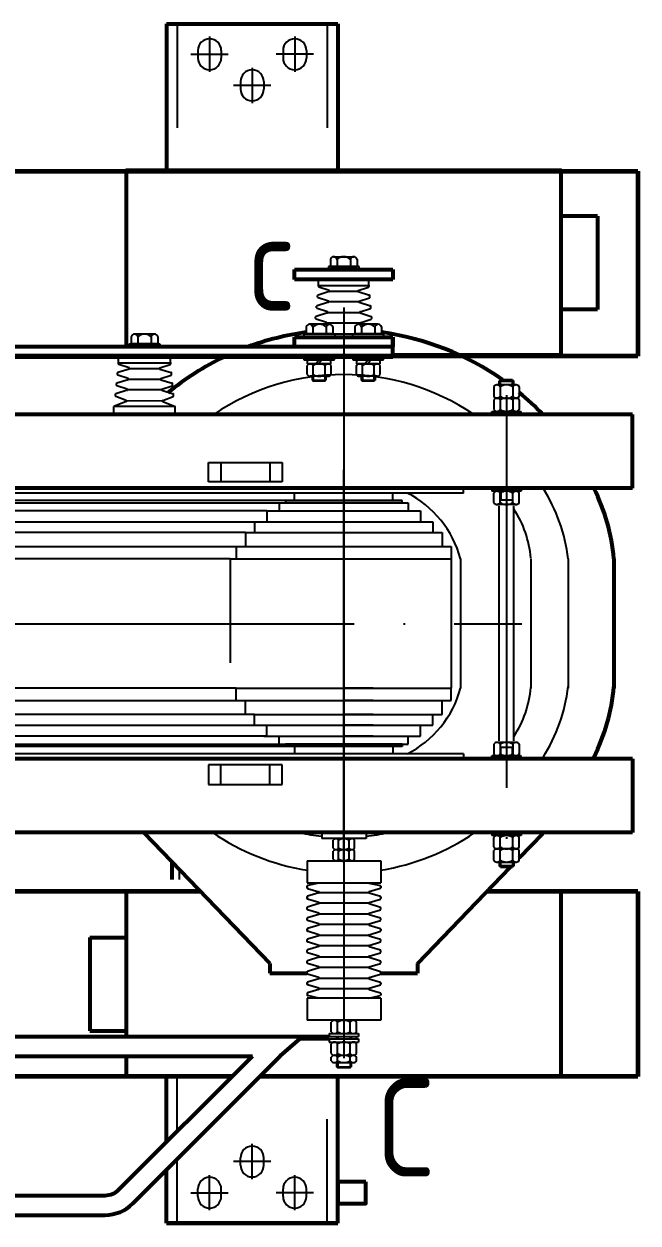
# Model space of a CAD drawing. Header units: millimetres. Extents: x 1190 to 1604, y -412 to -119.
# Drawn here: x 1315 to 1352.5, y -355 to -281.8 of the extents above; entities that cross this region are included whole.
import ezdxf

# ---------------------------------------------------------------- set-up
doc = ezdxf.new("R2010")
doc.units = ezdxf.units.MM
doc.linetypes.add('ACAD_ISO04W100', pattern=[30, 24, -3, 0, -3])
doc.linetypes.add('HIDDEN', pattern=[9.525, 6.35, -3.175])
doc.layers.get('0').update_dxf_attribs({"color": 1, "linetype": 'ACAD_ISO04W100', "lineweight": 25})
for name, color, linetype, lineweight in [('标注、文本', 3, 'Continuous', 25), ('粗实线', 4, 'Continuous', 53), ('细实线', 2, 'Continuous', 25), ('虚线', 6, 'HIDDEN', 25)]:
    doc.layers.add(name, color=color, linetype=linetype, lineweight=lineweight)
doc.styles.get("Standard").update_dxf_attribs({"font": 'gbenor.shx', "bigfont": 'gbcbig.shx'})

msp = doc.modelspace()

# ---------------------------------------------------------------- linework, layer by layer
for p, q in [((1326.308, -282.539), (1326.308, -284.695)), ((1331.508, -282.539), (1331.508, -284.695)), ((1325.17, -283.617), (1327.446, -283.617)), ((1332.646, -283.617), (1330.37, -283.617)), ((1328.908, -284.439), (1328.908, -286.595)), ((1330.046, -285.517), (1327.77, -285.517)), ((1334.497, -299.082), (1334.497, -344.924)), ((1344.435, -304.43), (1344.435, -332.413)), ((1334.497, -308.07), (1334.497, -332.992)), ((1334.497, -332.992), (1334.497, -308.07)), ((1250.943, -318.406), (1345.376, -318.406)), ((1328.908, -352.327), (1328.908, -350.172)), ((1330.046, -351.249), (1327.77, -351.249)), ((1326.308, -354.227), (1326.308, -352.072)), ((1331.508, -354.227), (1331.508, -352.072)), ((1325.17, -353.149), (1327.446, -353.149)), ((1332.646, -353.149), (1330.37, -353.149))]:
    msp.add_line(p, q)
at = {"layer": '标注、文本', "color": 2}
for p, q in [((1325.595, -283.388), (1325.595, -283.846)), ((1327.02, -283.388), (1327.02, -283.846)), ((1330.795, -283.388), (1330.795, -283.846)), ((1332.22, -283.388), (1332.22, -283.846)), ((1328.195, -285.288), (1328.195, -285.746)), ((1329.62, -285.288), (1329.62, -285.746)), ((1328.195, -351.478), (1328.195, -351.021)), ((1329.62, -351.478), (1329.62, -351.021)), ((1325.595, -353.378), (1325.595, -352.921)), ((1327.02, -353.378), (1327.02, -352.921)), ((1330.795, -353.378), (1330.795, -352.921)), ((1332.22, -353.378), (1332.22, -352.921))]:
    msp.add_line(p, q, dxfattribs=at)
at = {"layer": '标注、文本', "color": 4, "lineweight": 60}
for p, q in [((1245.211, -290.753), (1352.461, -290.753)), ((1352.461, -290.753), (1352.461, -302.053)), ((1352.461, -302.053), (1245.211, -302.053)), ((1325.775, -334.763), (1307.22, -334.763)), ((1352.461, -334.763), (1343.22, -334.763)), ((1352.461, -334.763), (1352.461, -346.063)), ((1327.675, -346.063), (1269.32, -346.063)), ((1352.461, -346.063), (1329.372, -346.063))]:
    msp.add_line(p, q, dxfattribs=at)
at = {"layer": '标注、文本', "color": 4, "lineweight": 53}
for points in [[(1321.247, -301.492), (1321.247, -290.703), (1347.747, -290.703), (1347.747, -302.003), (1337.497, -302.003)], [(1321.247, -343.618), (1321.247, -334.763), (1325.775, -334.763)], [(1343.22, -334.763), (1347.747, -334.763), (1347.747, -346.063), (1329.372, -346.063)], [(1327.675, -346.063), (1321.247, -346.063), (1321.247, -344.818)]]:
    msp.add_lwpolyline(points, dxfattribs=at)
at = {"layer": '粗实线'}
for p, q in [((1323.686, -281.767), (1334.13, -281.767)), ((1323.686, -281.767), (1323.686, -290.753)), ((1334.13, -281.767), (1334.13, -290.753)), ((1349.997, -293.502), (1347.747, -293.502)), ((1349.997, -293.502), (1349.997, -299.204)), ((1331.497, -297.367), (1331.497, -296.767)), ((1331.497, -296.767), (1337.497, -296.767)), ((1337.497, -296.767), (1337.497, -297.367)), ((1337.497, -297.367), (1331.497, -297.367)), ((1349.997, -299.204), (1347.747, -299.204)), ((1331.497, -301.492), (1331.497, -300.892)), ((1331.497, -300.892), (1337.497, -300.892)), ((1337.497, -300.892), (1337.497, -301.492)), ((1337.497, -301.492), (1337.497, -300.892)), ((1337.497, -301.492), (1259.497, -301.492)), ((1337.497, -301.492), (1331.497, -301.492)), ((1337.497, -302.092), (1337.497, -301.492)), ((1259.497, -302.092), (1337.497, -302.092)), ((1352.122, -305.617), (1244.872, -305.617)), ((1324.212, -305.617), (1320.462, -305.617)), ((1352.122, -310.117), (1352.122, -305.617)), ((1352.122, -310.117), (1299.74, -310.117)), ((1350.99, -314.43), (1350.99, -322.337)), ((1352.122, -326.649), (1244.872, -326.649)), ((1352.122, -326.649), (1352.122, -331.149)), ((1352.122, -331.149), (1244.872, -331.149)), ((1329.997, -339.146), (1322.346, -331.205)), ((1345.214, -332.694), (1346.649, -331.205)), ((1323.997, -332.919), (1323.997, -334.013)), ((1338.997, -339.146), (1344.665, -333.263)), ((1318.997, -337.562), (1318.997, -343.264)), ((1318.997, -337.562), (1321.247, -337.562)), ((1329.997, -339.146), (1329.997, -339.746)), ((1329.997, -339.746), (1332.259, -339.746)), ((1336.759, -339.746), (1338.997, -339.746)), ((1338.997, -339.146), (1338.997, -339.746)), ((1318.997, -343.264), (1321.247, -343.264)), ((1299.396, -343.618), (1333.587, -343.618)), ((1331.815, -343.761), (1330.605, -344.818)), ((1333.574, -343.761), (1331.815, -343.761)), ((1302.365, -344.818), (1328.92, -344.818)), ((1328.92, -344.818), (1320.776, -352.962)), ((1330.617, -344.818), (1321.625, -353.81)), ((1323.686, -350.052), (1323.686, -346.013)), ((1334.13, -355.003), (1334.13, -346.013)), ((1323.686, -355.003), (1323.686, -351.749)), ((1277.067, -353.313), (1319.928, -353.313)), ((1277.067, -354.513), (1319.928, -354.513)), ((1323.686, -354.999), (1334.13, -354.999)), ((1323.686, -355.003), (1334.13, -355.003))]:
    msp.add_line(p, q, dxfattribs=at)
msp.add_lwpolyline([(1335.847, -352.488), (1334.13, -352.488), (1334.13, -353.811), (1335.847, -353.811)], close=True, dxfattribs=at)
for centre, radius, start, end in [((1334.497, -317.317), 16.875, 97.79335, 110.31835), ((1334.497, -317.317), 16.875, 54.94412, 82.13718), ((1334.497, -317.317), 16.875, 115.54828, 129.53088), ((1334.497, -317.317), 16.875, 43.89455, 50.57588), ((1339.295, -315.436), 11.739, 4.9127, 26.94635), ((1339.295, -321.24), 11.739, 333.05365, 355.0873), ((1334.497, -319.496), 16.875, 223.67794, 223.93726), ((1319.928, -352.113), 1.2, 270, 315), ((1319.928, -352.113), 2.4, 270, 315)]:
    msp.add_arc(centre, radius, start, end, dxfattribs=at)
at = {"layer": '细实线'}
for p, q in [((1245.622, -290.753), (1348.949, -290.753)), ((1333.56, -296.572), (1333.56, -296.767)), ((1335.435, -296.572), (1333.56, -296.572)), ((1333.685, -296.142), (1333.685, -296.572)), ((1333.685, -296.572), (1335.309, -296.572)), ((1333.794, -296.572), (1335.2, -296.572)), ((1335.2, -296.572), (1333.794, -296.572)), ((1333.888, -295.986), (1335.106, -295.986)), ((1334.091, -296.142), (1334.091, -296.572)), ((1334.903, -296.142), (1334.903, -296.572)), ((1335.309, -296.142), (1335.309, -296.572)), ((1335.435, -296.767), (1335.435, -296.572)), ((1336.033, -297.367), (1332.962, -297.367)), ((1332.962, -297.759), (1332.962, -297.367)), ((1332.962, -297.712), (1332.962, -297.806)), ((1332.962, -297.806), (1332.962, -297.712)), ((1332.962, -297.712), (1332.962, -297.806)), ((1336.033, -297.759), (1332.962, -297.759)), ((1333.616, -298.046), (1332.988, -297.842)), ((1335.378, -298.046), (1336.006, -297.842)), ((1336.033, -297.759), (1336.033, -297.367)), ((1336.033, -297.712), (1336.033, -297.806)), ((1336.033, -297.806), (1336.033, -297.712)), ((1336.033, -297.712), (1336.033, -297.806)), ((1333.559, -298.766), (1332.87, -298.975)), ((1332.903, -298.455), (1332.903, -298.361)), ((1333.618, -298.116), (1332.929, -298.325)), ((1333.559, -298.695), (1332.929, -298.491)), ((1335.408, -298.731), (1333.586, -298.731)), ((1333.643, -298.081), (1335.351, -298.082)), ((1335.376, -298.116), (1336.065, -298.325)), ((1335.435, -298.695), (1336.065, -298.491)), ((1335.435, -298.766), (1336.124, -298.975)), ((1336.092, -298.455), (1336.092, -298.361)), ((1333.5, -299.417), (1332.811, -299.626)), ((1332.844, -299.105), (1332.844, -299.011)), ((1333.5, -299.344), (1332.87, -299.141)), ((1333.527, -299.381), (1335.468, -299.381)), ((1335.494, -299.344), (1336.124, -299.141)), ((1335.494, -299.417), (1336.183, -299.626)), ((1336.151, -299.105), (1336.151, -299.011)), ((1333.63, -300.111), (1332.412, -300.111)), ((1332.784, -299.756), (1332.784, -299.662)), ((1333.441, -299.995), (1332.811, -299.792)), ((1333.441, -300.066), (1333.295, -300.111)), ((1335.527, -300.031), (1333.468, -300.031)), ((1336.603, -300.111), (1335.385, -300.111)), ((1335.553, -299.995), (1336.183, -299.792)), ((1335.553, -300.066), (1335.7, -300.111)), ((1336.21, -299.756), (1336.21, -299.662)), ((1321.525, -300.867), (1321.525, -301.297)), ((1322.946, -300.711), (1321.728, -300.711)), ((1321.931, -300.867), (1321.931, -301.297)), ((1322.743, -300.867), (1322.743, -301.297)), ((1323.149, -300.867), (1323.149, -301.297)), ((1332.083, -300.892), (1332.083, -300.697)), ((1332.083, -300.697), (1333.958, -300.697)), ((1332.209, -300.267), (1332.209, -300.697)), ((1333.833, -300.697), (1332.209, -300.697)), ((1333.724, -300.697), (1332.318, -300.697)), ((1332.318, -300.697), (1333.724, -300.697)), ((1332.615, -300.267), (1332.615, -300.697)), ((1333.427, -300.267), (1333.427, -300.697)), ((1333.833, -300.267), (1333.833, -300.697)), ((1333.958, -300.697), (1333.958, -300.892)), ((1335.056, -300.718), (1333.958, -300.719)), ((1335.056, -300.892), (1335.056, -300.697)), ((1335.056, -300.697), (1336.931, -300.697)), ((1335.182, -300.267), (1335.182, -300.697)), ((1336.806, -300.697), (1335.182, -300.697)), ((1336.697, -300.697), (1335.291, -300.697)), ((1335.291, -300.697), (1336.697, -300.697)), ((1335.588, -300.267), (1335.588, -300.697)), ((1336.4, -300.267), (1336.4, -300.697)), ((1336.806, -300.267), (1336.806, -300.697)), ((1336.931, -300.697), (1336.931, -300.892)), ((1321.399, -301.492), (1321.399, -301.297)), ((1321.399, -301.297), (1323.274, -301.297)), ((1323.149, -301.297), (1321.525, -301.297)), ((1323.04, -301.297), (1321.634, -301.297)), ((1321.634, -301.297), (1323.04, -301.297)), ((1323.274, -301.297), (1323.274, -301.492)), ((1323.931, -302.092), (1320.742, -302.092)), ((1320.742, -302.484), (1320.742, -302.092)), ((1320.742, -302.437), (1320.742, -302.531)), ((1320.742, -302.531), (1320.742, -302.437)), ((1320.742, -302.437), (1320.742, -302.531)), ((1323.931, -302.484), (1323.931, -302.092)), ((1323.931, -302.437), (1323.931, -302.531)), ((1323.931, -302.531), (1323.931, -302.437)), ((1323.931, -302.437), (1323.931, -302.531)), ((1332.06, -302.092), (1332.06, -302.287)), ((1332.06, -302.287), (1333.935, -302.287)), ((1332.294, -302.522), (1332.294, -302.287)), ((1332.294, -302.287), (1333.7, -302.287)), ((1332.795, -302.522), (1332.97, -302.287)), ((1332.962, -302.522), (1333.138, -302.287)), ((1333.7, -302.287), (1333.7, -302.522)), ((1333.935, -302.287), (1333.935, -302.092)), ((1335.06, -302.092), (1335.06, -302.287)), ((1335.06, -302.287), (1336.935, -302.287)), ((1335.294, -302.522), (1335.294, -302.287)), ((1335.294, -302.287), (1336.7, -302.287)), ((1335.795, -302.522), (1335.97, -302.287)), ((1335.962, -302.522), (1336.138, -302.287)), ((1336.7, -302.287), (1336.7, -302.522)), ((1336.935, -302.287), (1336.935, -302.092)), ((1320.683, -303.18), (1320.683, -303.086)), ((1321.399, -302.841), (1320.71, -303.05)), ((1323.931, -302.484), (1320.742, -302.484)), ((1321.397, -302.771), (1320.769, -302.567)), ((1321.424, -302.806), (1323.25, -302.807)), ((1323.275, -302.841), (1323.964, -303.05)), ((1323.277, -302.771), (1323.905, -302.567)), ((1323.991, -303.18), (1323.991, -303.086)), ((1332.27, -303.173), (1332.27, -302.627)), ((1332.294, -302.522), (1333.7, -302.522)), ((1333.542, -302.522), (1332.452, -302.522)), ((1332.634, -303.173), (1332.634, -302.627)), ((1333.361, -303.173), (1333.361, -302.627)), ((1333.724, -303.173), (1333.724, -302.627)), ((1335.27, -303.173), (1335.27, -302.627)), ((1335.294, -302.522), (1336.7, -302.522)), ((1336.542, -302.522), (1335.452, -302.522)), ((1335.634, -303.173), (1335.634, -302.627)), ((1336.361, -303.173), (1336.361, -302.627)), ((1336.724, -303.173), (1336.724, -302.627)), ((1320.624, -303.832), (1320.624, -303.737)), ((1321.34, -303.493), (1320.651, -303.702)), ((1321.281, -304.07), (1320.651, -303.868)), ((1321.34, -303.42), (1320.71, -303.216)), ((1321.367, -303.457), (1323.307, -303.457)), ((1323.334, -303.42), (1323.964, -303.216)), ((1323.334, -303.493), (1324.023, -303.702)), ((1323.393, -304.07), (1324.023, -303.868)), ((1324.05, -303.832), (1324.05, -303.737)), ((1333.542, -303.278), (1332.452, -303.278)), ((1333.542, -303.278), (1332.452, -303.278)), ((1332.57, -303.278), (1332.57, -303.474)), ((1332.57, -303.278), (1332.57, -303.514)), ((1332.57, -303.514), (1333.41, -303.514)), ((1332.57, -303.514), (1332.64, -303.584)), ((1332.64, -303.278), (1332.64, -303.584)), ((1333.34, -303.584), (1332.64, -303.584)), ((1333.34, -303.278), (1333.34, -303.584)), ((1333.34, -303.584), (1333.41, -303.514)), ((1333.41, -303.278), (1333.41, -303.514)), ((1336.542, -303.278), (1335.452, -303.278)), ((1336.542, -303.278), (1335.452, -303.278)), ((1335.57, -303.278), (1335.57, -303.474)), ((1335.57, -303.278), (1335.57, -303.514)), ((1335.57, -303.514), (1336.41, -303.514)), ((1335.57, -303.514), (1335.64, -303.584)), ((1335.64, -303.278), (1335.64, -303.584)), ((1336.34, -303.584), (1335.64, -303.584)), ((1336.34, -303.278), (1336.34, -303.584)), ((1336.34, -303.584), (1336.41, -303.514)), ((1336.41, -303.278), (1336.41, -303.514)), ((1343.656, -303.922), (1343.656, -304.507)), ((1345.019, -303.81), (1343.851, -303.81)), ((1343.985, -303.578), (1344.06, -303.503)), ((1343.985, -303.81), (1343.985, -303.578)), ((1343.985, -303.578), (1344.885, -303.578)), ((1344.045, -303.922), (1344.045, -304.507)), ((1344.06, -303.81), (1344.06, -303.503)), ((1344.81, -303.503), (1344.06, -303.503)), ((1344.81, -303.81), (1344.81, -303.503)), ((1344.81, -303.503), (1344.885, -303.578)), ((1344.824, -303.922), (1344.824, -304.507)), ((1344.885, -303.81), (1344.885, -303.578)), ((1345.214, -303.922), (1345.214, -304.507)), ((1320.565, -304.481), (1320.565, -304.387)), ((1321.281, -304.142), (1320.592, -304.351)), ((1321.218, -304.759), (1320.592, -304.517)), ((1323.366, -304.106), (1321.307, -304.106)), ((1323.393, -304.142), (1324.082, -304.351)), ((1323.455, -304.759), (1324.082, -304.517)), ((1324.109, -304.481), (1324.109, -304.387)), ((1343.851, -304.62), (1345.019, -304.62)), ((1321.218, -304.83), (1320.462, -305.121)), ((1320.462, -305.617), (1320.462, -305.121)), ((1324.212, -305.121), (1320.462, -305.121)), ((1323.429, -304.794), (1321.245, -304.795)), ((1323.455, -304.83), (1324.212, -305.121)), ((1324.212, -305.617), (1324.212, -305.121)), ((1343.656, -304.732), (1343.656, -305.317)), ((1344.045, -304.732), (1344.045, -305.317)), ((1344.824, -304.732), (1344.824, -305.317)), ((1345.214, -304.732), (1345.214, -305.317)), ((1343.535, -305.43), (1345.335, -305.43)), ((1343.535, -305.617), (1343.535, -305.43)), ((1343.851, -305.43), (1345.019, -305.43)), ((1345.335, -305.617), (1345.335, -305.43)), ((1326.247, -308.542), (1330.747, -308.542)), ((1326.247, -309.742), (1326.247, -308.542)), ((1326.997, -308.542), (1326.997, -309.742)), ((1329.997, -308.542), (1329.997, -309.742)), ((1330.747, -308.542), (1330.747, -309.742)), ((1330.747, -309.742), (1326.247, -309.742)), ((1341.81, -310.417), (1299.74, -310.417)), ((1337.497, -310.417), (1331.497, -310.417)), ((1337.497, -310.867), (1337.497, -310.417)), ((1341.81, -310.417), (1341.81, -310.117)), ((1343.535, -310.117), (1343.535, -310.305)), ((1345.335, -310.305), (1343.535, -310.305)), ((1343.656, -311.002), (1343.656, -310.417)), ((1345.019, -310.305), (1343.851, -310.305)), ((1344.045, -311.002), (1344.045, -310.417)), ((1344.085, -310.117), (1344.085, -310.831)), ((1344.81, -310.117), (1344.81, -310.831)), ((1344.824, -311.002), (1344.824, -310.417)), ((1345.214, -311.002), (1345.214, -310.417)), ((1345.335, -310.117), (1345.335, -310.305)), ((1330.935, -310.867), (1301.497, -310.867)), ((1302.097, -311.017), (1330.56, -311.017)), ((1330.56, -311.017), (1338.435, -311.017)), ((1338.06, -310.867), (1330.935, -310.867)), ((1338.06, -311.017), (1330.935, -311.017)), ((1336.297, -310.867), (1332.697, -310.867)), ((1332.697, -311.017), (1334.497, -311.017)), ((1338.06, -311.017), (1338.06, -310.867)), ((1338.435, -311.017), (1338.435, -311.505)), ((1345.019, -311.115), (1343.851, -311.115)), ((1343.985, -325.56), (1343.985, -311.206)), ((1344.085, -310.831), (1344.81, -310.831)), ((1344.885, -325.56), (1344.885, -311.206)), ((1329.81, -311.505), (1302.435, -311.505)), ((1329.81, -311.505), (1339.185, -311.505)), ((1339.185, -311.505), (1339.185, -312.18)), ((1303.185, -312.18), (1329.06, -312.18)), ((1329.06, -312.18), (1339.935, -312.18)), ((1332.697, -312.18), (1334.497, -312.18)), ((1339.935, -312.18), (1339.935, -312.817)), ((1328.497, -312.817), (1303.935, -312.817)), ((1328.497, -312.817), (1340.497, -312.817)), ((1332.697, -312.817), (1334.497, -312.817)), ((1340.497, -312.817), (1340.497, -313.68)), ((1304.497, -313.68), (1327.935, -313.68)), ((1327.935, -313.68), (1341.06, -313.68)), ((1332.697, -313.68), (1334.497, -313.68)), ((1341.06, -313.68), (1341.06, -314.43)), ((1327.56, -314.43), (1305.06, -314.43)), ((1327.56, -314.43), (1341.06, -314.43)), ((1341.06, -314.43), (1341.06, -322.337)), ((1341.628, -314.43), (1341.628, -322.337)), ((1345.927, -314.43), (1345.927, -322.337)), ((1348.208, -314.43), (1348.208, -322.337)), ((1327.935, -322.337), (1305.06, -322.337)), ((1327.935, -322.337), (1341.06, -322.337)), ((1336.297, -322.337), (1334.497, -322.337)), ((1341.06, -323.087), (1341.06, -322.337)), ((1304.497, -323.087), (1328.497, -323.087)), ((1328.497, -323.087), (1341.06, -323.087)), ((1336.297, -323.087), (1334.497, -323.087)), ((1340.497, -323.949), (1340.497, -323.087)), ((1329.06, -323.949), (1303.935, -323.949)), ((1329.06, -323.949), (1340.497, -323.949)), ((1336.297, -323.949), (1334.497, -323.949)), ((1339.935, -324.587), (1339.935, -323.949)), ((1303.185, -324.587), (1329.81, -324.587)), ((1329.81, -324.587), (1339.935, -324.587)), ((1336.297, -324.587), (1334.497, -324.587)), ((1339.185, -325.262), (1339.185, -324.587)), ((1302.097, -325.749), (1330.56, -325.749)), ((1329.81, -325.262), (1302.435, -325.262)), ((1329.618, -325.262), (1339.185, -325.262)), ((1330.56, -325.749), (1338.435, -325.749)), ((1338.06, -325.749), (1330.935, -325.749)), ((1336.297, -325.262), (1334.497, -325.262)), ((1336.297, -325.749), (1334.497, -325.749)), ((1338.06, -325.749), (1338.06, -325.899)), ((1338.435, -325.749), (1338.435, -325.262)), ((1343.656, -325.764), (1343.656, -326.349)), ((1345.019, -325.652), (1343.851, -325.652)), ((1344.045, -325.764), (1344.045, -326.349)), ((1344.824, -325.764), (1344.824, -326.349)), ((1345.214, -325.764), (1345.214, -326.349)), ((1341.81, -326.349), (1255.185, -326.349)), ((1330.935, -325.899), (1294.935, -325.899)), ((1338.06, -325.899), (1330.935, -325.899)), ((1337.497, -325.899), (1337.497, -326.349)), ((1341.81, -326.349), (1341.81, -326.649)), ((1345.335, -326.462), (1343.535, -326.462)), ((1343.535, -326.649), (1343.535, -326.462)), ((1345.019, -326.462), (1343.851, -326.462)), ((1344.085, -326.649), (1344.085, -325.935)), ((1344.085, -325.935), (1344.81, -325.935)), ((1344.085, -326.649), (1344.085, -325.935)), ((1344.81, -326.649), (1344.81, -325.935)), ((1344.81, -326.649), (1344.81, -325.935)), ((1345.335, -326.649), (1345.335, -326.462)), ((1330.747, -327.024), (1326.247, -327.024)), ((1326.247, -327.024), (1326.247, -328.224)), ((1326.997, -328.224), (1326.997, -327.024)), ((1329.997, -328.224), (1329.997, -327.024)), ((1330.747, -328.224), (1330.747, -327.024)), ((1326.247, -328.224), (1330.747, -328.224)), ((1333.159, -331.149), (1333.159, -331.524)), ((1335.859, -331.524), (1333.159, -331.524)), ((1333.861, -332.105), (1333.861, -331.618)), ((1334.023, -331.524), (1334.995, -331.524)), ((1334.185, -332.105), (1334.185, -331.618)), ((1334.833, -332.105), (1334.833, -331.618)), ((1335.157, -332.105), (1335.157, -331.618)), ((1335.859, -331.149), (1335.859, -331.524)), ((1343.535, -331.149), (1343.535, -331.337)), ((1345.335, -331.337), (1343.535, -331.337)), ((1343.656, -332.034), (1343.656, -331.449)), ((1345.019, -331.337), (1343.851, -331.337)), ((1344.045, -332.034), (1344.045, -331.449)), ((1344.824, -332.034), (1344.824, -331.449)), ((1345.214, -332.034), (1345.214, -331.449)), ((1345.335, -331.149), (1345.335, -331.337)), ((1333.861, -332.779), (1333.861, -332.292)), ((1334.023, -332.198), (1334.995, -332.198)), ((1334.023, -332.198), (1334.995, -332.198)), ((1334.185, -332.779), (1334.185, -332.292)), ((1334.833, -332.779), (1334.833, -332.292)), ((1335.157, -332.779), (1335.157, -332.292)), ((1343.656, -332.844), (1343.656, -332.259)), ((1345.019, -332.147), (1343.851, -332.147)), ((1344.045, -332.844), (1344.045, -332.259)), ((1344.824, -332.844), (1344.824, -332.259)), ((1345.214, -332.844), (1345.214, -332.259)), ((1332.259, -332.872), (1336.759, -332.872)), ((1332.259, -332.872), (1332.259, -334.222)), ((1334.023, -332.872), (1334.995, -332.872)), ((1336.759, -332.872), (1336.759, -334.222)), ((1343.851, -332.957), (1345.019, -332.957)), ((1343.985, -332.957), (1343.985, -333.188)), ((1344.885, -333.188), (1343.985, -333.188)), ((1344.06, -333.263), (1343.985, -333.188)), ((1344.06, -332.957), (1344.06, -333.263)), ((1344.81, -332.957), (1344.81, -333.263)), ((1344.885, -333.188), (1344.81, -333.263)), ((1344.885, -332.957), (1344.885, -333.188)), ((1344.06, -333.263), (1344.81, -333.263)), ((1332.259, -334.222), (1336.759, -334.222)), ((1332.259, -334.527), (1332.259, -334.433)), ((1332.259, -334.433), (1332.259, -334.527)), ((1332.983, -334.235), (1332.286, -334.397)), ((1332.286, -334.563), (1332.975, -334.77)), ((1336.036, -334.235), (1336.733, -334.397)), ((1336.733, -334.563), (1336.043, -334.77)), ((1336.759, -334.433), (1336.759, -334.527)), ((1336.759, -334.527), (1336.759, -334.433)), ((1336.759, -334.433), (1336.759, -334.527)), ((1332.259, -335.18), (1332.259, -335.085)), ((1332.259, -335.085), (1332.259, -335.18)), ((1332.975, -334.84), (1332.286, -335.049)), ((1332.975, -335.424), (1332.286, -335.215)), ((1333.002, -334.805), (1336.017, -334.805)), ((1336.043, -334.84), (1336.733, -335.049)), ((1336.043, -335.424), (1336.733, -335.215)), ((1336.759, -335.085), (1336.759, -335.18)), ((1336.759, -335.18), (1336.759, -335.085)), ((1336.759, -335.085), (1336.759, -335.18)), ((1332.259, -335.834), (1332.259, -335.74)), ((1332.975, -335.495), (1332.286, -335.704)), ((1332.975, -336.079), (1332.286, -335.87)), ((1332.975, -336.15), (1332.286, -336.359)), ((1336.017, -335.46), (1333.002, -335.46)), ((1333.002, -336.115), (1336.017, -336.114)), ((1336.043, -335.495), (1336.733, -335.704)), ((1336.043, -336.079), (1336.733, -335.87)), ((1336.043, -336.15), (1336.733, -336.359)), ((1336.759, -335.834), (1336.759, -335.74)), ((1332.259, -336.489), (1332.259, -336.395)), ((1332.975, -336.734), (1332.286, -336.525)), ((1332.975, -336.807), (1332.286, -337.016)), ((1336.017, -336.771), (1333.002, -336.771)), ((1336.043, -336.734), (1336.733, -336.525)), ((1336.043, -336.807), (1336.733, -337.016)), ((1336.759, -336.489), (1336.759, -336.395)), ((1332.259, -337.051), (1332.259, -337.146)), ((1332.259, -337.146), (1332.259, -337.051)), ((1332.975, -337.391), (1332.286, -337.182)), ((1332.975, -337.461), (1332.286, -337.67)), ((1333.002, -337.426), (1336.017, -337.426)), ((1336.043, -337.391), (1336.733, -337.182)), ((1336.043, -337.461), (1336.733, -337.67)), ((1336.759, -337.051), (1336.759, -337.146)), ((1336.759, -337.051), (1336.759, -337.146)), ((1336.759, -337.146), (1336.759, -337.051)), ((1332.259, -337.801), (1332.259, -337.706)), ((1332.975, -338.045), (1332.286, -337.836)), ((1332.975, -338.116), (1332.286, -338.325)), ((1336.017, -338.08), (1333.002, -338.081)), ((1336.043, -338.045), (1336.733, -337.836)), ((1336.043, -338.116), (1336.733, -338.325)), ((1336.759, -337.801), (1336.759, -337.706)), ((1332.259, -338.455), (1332.259, -338.361)), ((1332.259, -339.11), (1332.259, -339.016)), ((1332.975, -338.7), (1332.286, -338.491)), ((1332.975, -338.771), (1332.286, -338.98)), ((1333.002, -338.736), (1336.017, -338.736)), ((1336.017, -338.736), (1336.017, -338.736)), ((1336.043, -338.7), (1336.733, -338.491)), ((1336.043, -338.771), (1336.733, -338.98)), ((1336.759, -338.455), (1336.759, -338.361)), ((1336.759, -339.11), (1336.759, -339.016)), ((1332.259, -339.765), (1332.259, -339.671)), ((1332.975, -339.355), (1332.286, -339.146)), ((1332.975, -339.426), (1332.286, -339.635)), ((1332.975, -340.01), (1332.286, -339.801)), ((1336.017, -339.39), (1333.002, -339.391)), ((1336.043, -339.355), (1336.733, -339.146)), ((1336.043, -339.426), (1336.733, -339.635)), ((1336.043, -340.01), (1336.733, -339.801)), ((1336.759, -339.765), (1336.759, -339.671)), ((1332.259, -340.42), (1332.259, -340.326)), ((1332.259, -340.326), (1332.259, -340.42)), ((1332.975, -340.081), (1332.286, -340.29)), ((1332.975, -340.665), (1332.286, -340.456)), ((1333.002, -340.046), (1336.017, -340.046)), ((1336.043, -340.081), (1336.733, -340.29)), ((1336.043, -340.665), (1336.733, -340.456)), ((1336.759, -340.42), (1336.759, -340.326)), ((1336.759, -340.326), (1336.759, -340.42)), ((1332.259, -340.98), (1332.259, -341.075)), ((1336.759, -341.272), (1332.259, -341.272)), ((1332.259, -341.272), (1332.259, -342.622)), ((1332.975, -340.736), (1332.286, -340.945)), ((1332.983, -341.259), (1332.286, -341.111)), ((1336.017, -340.7), (1333.002, -340.701)), ((1336.036, -341.259), (1336.732, -341.111)), ((1336.043, -340.736), (1336.733, -340.945)), ((1336.759, -340.98), (1336.759, -341.075)), ((1336.759, -341.272), (1336.759, -342.622)), ((1336.759, -342.622), (1332.259, -342.622)), ((1333.731, -343.319), (1333.731, -342.735)), ((1333.926, -342.622), (1335.093, -342.622)), ((1334.121, -343.319), (1334.121, -342.735)), ((1334.898, -343.319), (1334.898, -342.735)), ((1335.287, -343.319), (1335.287, -342.735)), ((1333.611, -343.431), (1335.408, -343.431)), ((1333.611, -343.431), (1333.611, -343.618)), ((1333.926, -343.431), (1335.093, -343.431)), ((1335.408, -343.431), (1335.408, -343.618)), ((1333.611, -343.618), (1335.408, -343.618)), ((1333.611, -343.761), (1335.408, -343.761)), ((1333.611, -343.761), (1333.611, -343.948)), ((1333.611, -343.948), (1335.408, -343.948)), ((1333.731, -344.645), (1333.731, -344.061)), ((1333.926, -343.948), (1335.093, -343.948)), ((1334.06, -343.618), (1334.06, -343.761)), ((1334.121, -344.645), (1334.121, -344.061)), ((1334.135, -343.618), (1334.135, -343.761)), ((1334.884, -343.618), (1334.884, -343.761)), ((1334.898, -344.645), (1334.898, -344.061)), ((1334.959, -343.618), (1334.959, -343.761)), ((1335.287, -343.761), (1335.287, -343.618)), ((1335.287, -344.645), (1335.287, -344.061)), ((1335.408, -343.761), (1335.408, -343.948)), ((1333.731, -345.094), (1333.731, -344.869)), ((1333.926, -344.757), (1335.093, -344.757)), ((1333.926, -344.757), (1335.093, -344.757)), ((1334.121, -345.094), (1334.121, -344.869)), ((1334.898, -345.094), (1334.898, -344.869)), ((1335.287, -345.094), (1335.287, -344.869)), ((1333.926, -345.206), (1335.093, -345.206)), ((1333.926, -345.206), (1335.093, -345.206)), ((1334.06, -345.206), (1334.06, -345.459)), ((1334.06, -345.459), (1334.959, -345.459)), ((1334.06, -345.459), (1334.135, -345.534)), ((1334.135, -345.206), (1334.135, -345.534)), ((1334.884, -345.534), (1334.135, -345.534)), ((1334.884, -345.206), (1334.884, -345.534)), ((1334.884, -345.534), (1334.959, -345.459)), ((1334.959, -345.206), (1334.959, -345.459))]:
    msp.add_line(p, q, dxfattribs=at)
for centre, radius, start, end in [((1326.308, -283.388), 0.713, 0, 180), ((1331.508, -283.388), 0.713, 0, 180), ((1326.308, -283.846), 0.713, 180, 0), ((1331.508, -283.846), 0.713, 180, 0), ((1328.908, -285.288), 0.713, 0, 180), ((1328.908, -285.746), 0.713, 180, 0), ((1333.888, -296.196), 0.21, 14.82182, 165.17818), ((1334.497, -296.591), 0.605, 47.89655, 132.10345), ((1335.106, -296.196), 0.21, 14.82182, 165.17818), ((1334.903, -296.142), 1.831026719555377e-14, 164.3926, 194.03624), ((1332.999, -297.806), 0.0375, 180, 253.30076), ((1333.606, -298.082), 0.0375, 0, 73.30076), ((1335.389, -298.082), 0.0375, 106.69924, 180), ((1335.995, -297.806), 0.0375, 286.69924, 0), ((1332.94, -298.361), 0.0375, 106.69924, 180), ((1332.94, -298.455), 0.0375, 180, 253.30076), ((1333.549, -298.731), 0.0375, 0, 73.30076), ((1333.549, -298.73), 0.0375, 286.69924, 0), ((1333.606, -298.081), 0.0375, 286.69924, 0), ((1335.389, -298.081), 0.0375, 180, 253.30076), ((1335.446, -298.731), 0.0375, 106.69924, 180), ((1335.446, -298.73), 0.0375, 180, 253.30076), ((1336.054, -298.361), 0.0375, 0, 73.30076), ((1336.054, -298.455), 0.0375, 286.69924, 0), ((1332.881, -299.011), 0.0375, 106.69924, 180), ((1332.881, -299.105), 0.0375, 180, 253.30076), ((1333.489, -299.38), 0.0375, 0, 73.30076), ((1333.489, -299.381), 0.0375, 286.69924, 0), ((1335.505, -299.38), 0.0375, 106.69924, 180), ((1335.505, -299.381), 0.0375, 180, 253.30076), ((1336.113, -299.011), 0.0375, 0, 73.30076), ((1336.113, -299.105), 0.0375, 286.69924, 0), ((1332.412, -300.321), 0.21, 14.82182, 165.17818), ((1333.021, -300.716), 0.605, 47.89655, 132.10345), ((1332.822, -299.662), 0.0375, 106.69924, 180), ((1332.822, -299.756), 0.0375, 180, 253.30076), ((1333.63, -300.321), 0.21, 14.82182, 165.17818), ((1333.43, -300.031), 0.0375, 0, 73.30076), ((1333.43, -300.031), 0.0375, 286.69924, 0), ((1335.385, -300.321), 0.21, 14.82182, 165.17818), ((1335.564, -300.031), 0.0375, 106.69924, 180), ((1335.564, -300.031), 0.0375, 180, 253.30076), ((1335.994, -300.716), 0.605, 47.89655, 132.10345), ((1336.173, -299.662), 0.0375, 0, 73.30076), ((1336.173, -299.756), 0.0375, 286.69924, 0), ((1336.603, -300.321), 0.21, 14.82182, 165.17818), ((1321.728, -300.921), 0.21, 14.82182, 165.17818), ((1322.337, -301.316), 0.605, 47.89655, 132.10345), ((1321.931, -300.867), 1.831026719555377e-14, 345.96376, 15.6074), ((1322.946, -300.921), 0.21, 14.82182, 165.17818), ((1332.615, -300.267), 1.831026719555377e-14, 345.96376, 15.6074), ((1335.588, -300.267), 1.831026719555377e-14, 345.96376, 15.6074), ((1320.721, -303.086), 0.0375, 106.69924, 180), ((1320.721, -303.18), 0.0375, 180, 253.30076), ((1320.78, -302.531), 0.0375, 180, 253.30076), ((1321.386, -302.807), 0.0375, 0, 73.30076), ((1321.386, -302.806), 0.0375, 286.69924, 0), ((1323.287, -302.807), 0.0375, 106.69924, 180), ((1323.287, -302.806), 0.0375, 180, 253.30076), ((1323.894, -302.531), 0.0375, 286.69924, 0), ((1323.953, -303.086), 0.0375, 0, 73.30076), ((1323.953, -303.18), 0.0375, 286.69924, 0), ((1334.497, -317.317), 14.137, 55.85158, 124.14842), ((1332.452, -302.732), 0.21, 30, 150), ((1332.452, -303.068), 0.21, 210, 330), ((1332.997, -303.203), 0.681, 57.76769, 122.23231), ((1332.997, -302.596), 0.681, 237.76769, 302.23231), ((1333.542, -302.732), 0.21, 30, 150), ((1333.542, -303.068), 0.21, 210, 330), ((1335.452, -302.732), 0.21, 30, 150), ((1335.452, -303.068), 0.21, 210, 330), ((1335.997, -303.203), 0.681, 57.76769, 122.23231), ((1335.997, -302.596), 0.681, 237.76769, 302.23231), ((1336.542, -302.732), 0.21, 30, 150), ((1336.542, -303.068), 0.21, 210, 330), ((1320.661, -303.737), 0.0375, 106.69924, 180), ((1320.661, -303.832), 0.0375, 180, 253.30076), ((1321.329, -303.456), 0.0375, 0, 73.30076), ((1321.329, -303.457), 0.0375, 286.69924, 0), ((1323.345, -303.456), 0.0375, 106.69924, 180), ((1323.345, -303.457), 0.0375, 180, 253.30076), ((1324.012, -303.737), 0.0375, 0, 73.30076), ((1324.012, -303.832), 0.0375, 286.69924, 0), ((1343.851, -304.035), 0.225, 30, 150), ((1344.435, -304.54), 0.73, 57.76769, 122.23231), ((1345.019, -304.035), 0.225, 30, 150), ((1320.602, -304.387), 0.0375, 106.69924, 180), ((1320.602, -304.481), 0.0375, 180, 253.30076), ((1321.27, -304.106), 0.0375, 0, 73.30076), ((1321.27, -304.106), 0.0375, 286.69924, 0), ((1323.404, -304.106), 0.0375, 106.69924, 180), ((1323.404, -304.106), 0.0375, 180, 253.30076), ((1324.071, -304.387), 0.0375, 0, 73.30076), ((1324.071, -304.481), 0.0375, 286.69924, 0), ((1343.851, -304.395), 0.225, 210, 330), ((1343.851, -304.845), 0.225, 30, 150), ((1344.435, -303.89), 0.73, 237.76769, 302.23231), ((1344.435, -305.35), 0.73, 57.76769, 122.23231), ((1345.019, -304.395), 0.225, 210, 330), ((1345.019, -304.845), 0.225, 30, 150), ((1321.207, -304.795), 0.0375, 0, 73.30076), ((1321.207, -304.794), 0.0375, 286.69924, 0), ((1323.466, -304.795), 0.0375, 106.69924, 180), ((1323.466, -304.794), 0.0375, 180, 253.30076), ((1343.851, -305.205), 0.225, 210, 330), ((1344.435, -304.7), 0.73, 237.76769, 302.23231), ((1345.019, -305.205), 0.225, 210, 330), ((1335.539, -316.032), 6.288, 14.76051, 63.2396), ((1343.851, -310.53), 0.225, 30, 150), ((1344.435, -311.035), 0.73, 57.76769, 122.23231), ((1345.019, -310.53), 0.225, 30, 150), ((1337.737, -315.744), 10.552, 7.11935, 32.22362), ((1343.851, -310.89), 0.225, 210, 330), ((1344.435, -310.385), 0.73, 237.76769, 302.23231), ((1345.019, -310.89), 0.225, 210, 330), ((1339.19, -315.044), 6.77, 5.58666, 32.7262), ((1335.511, -320.699), 6.332, 296.83813, 345.0103), ((1339.19, -321.633), 6.77, 327.2738, 354.41334), ((1337.737, -320.933), 10.552, 327.77638, 352.88065), ((1343.851, -325.877), 0.225, 30, 150), ((1344.435, -326.382), 0.73, 57.76769, 122.23231), ((1345.019, -325.877), 0.225, 30, 150), ((1343.851, -326.237), 0.225, 210, 330), ((1344.435, -325.732), 0.73, 237.76769, 302.23231), ((1345.019, -326.237), 0.225, 210, 330), ((1334.497, -319.496), 14.137, 235.52046, 260.89199), ((1334.497, -319.496), 11.963, 256.95834, 263.57848), ((1334.023, -331.712), 0.187, 30, 150), ((1334.509, -332.132), 0.607, 57.76769, 122.23231), ((1334.995, -331.712), 0.187, 30, 150), ((1334.497, -319.496), 11.963, 276.53806, 283.04166), ((1334.497, -319.496), 14.137, 279.20726, 304.47954), ((1343.851, -331.562), 0.225, 30, 150), ((1344.435, -332.067), 0.73, 57.76769, 122.23231), ((1345.019, -331.562), 0.225, 30, 150), ((1334.023, -332.011), 0.187, 210, 330), ((1334.023, -332.386), 0.187, 30, 150), ((1334.509, -331.591), 0.607, 237.76769, 302.23231), ((1334.509, -332.806), 0.607, 57.76769, 122.23231), ((1334.995, -332.011), 0.187, 210, 330), ((1334.995, -332.386), 0.187, 30, 150), ((1343.851, -331.922), 0.225, 210, 330), ((1343.851, -332.372), 0.225, 30, 150), ((1344.435, -331.417), 0.73, 237.76769, 302.23231), ((1344.435, -332.877), 0.73, 57.76769, 122.23231), ((1345.019, -331.922), 0.225, 210, 330), ((1345.019, -332.372), 0.225, 30, 150), ((1334.023, -332.685), 0.187, 210, 330), ((1334.509, -332.265), 0.607, 237.76769, 302.23231), ((1334.995, -332.685), 0.187, 210, 330), ((1343.851, -332.732), 0.225, 210, 330), ((1344.435, -332.227), 0.73, 237.76769, 302.23231), ((1345.019, -332.732), 0.225, 210, 330), ((1332.297, -334.433), 0.0375, 106.69924, 180), ((1332.297, -334.527), 0.0375, 180, 253.30076), ((1332.972, -334.2), 0.0375, 286.69924, 322.61201), ((1336.046, -334.2), 0.0375, 217.38799, 253.30076), ((1336.722, -334.433), 0.0375, 0, 73.30076), ((1336.722, -334.527), 0.0375, 286.69924, 0), ((1332.297, -335.085), 0.0375, 106.69924, 180), ((1332.297, -335.18), 0.0375, 180, 253.30076), ((1332.964, -334.805), 0.0375, 0, 73.30076), ((1332.964, -334.805), 0.0375, 286.69924, 0), ((1336.054, -334.805), 0.0375, 106.69924, 180), ((1336.054, -334.805), 0.0375, 180, 253.30076), ((1336.722, -335.085), 0.0375, 0, 73.30076), ((1336.722, -335.18), 0.0375, 286.69924, 0), ((1332.297, -335.74), 0.0375, 106.69924, 180), ((1332.297, -335.834), 0.0375, 180, 253.30076), ((1332.964, -335.46), 0.0375, 0, 73.30076), ((1332.964, -335.459), 0.0375, 286.69924, 0), ((1332.964, -336.115), 0.0375, 0, 73.30076), ((1332.964, -336.114), 0.0375, 286.69924, 0), ((1336.054, -335.46), 0.0375, 106.69924, 180), ((1336.054, -335.459), 0.0375, 180, 253.30076), ((1336.054, -336.115), 0.0375, 106.69924, 180), ((1336.054, -336.114), 0.0375, 180, 253.30076), ((1336.722, -335.74), 0.0375, 0, 73.30076), ((1336.722, -335.834), 0.0375, 286.69924, 0), ((1332.297, -336.395), 0.0375, 106.69924, 180), ((1332.297, -336.489), 0.0375, 180, 253.30076), ((1332.964, -336.77), 0.0375, 0, 73.30076), ((1332.964, -336.771), 0.0375, 286.69924, 0), ((1336.054, -336.77), 0.0375, 106.69924, 180), ((1336.054, -336.771), 0.0375, 180, 253.30076), ((1336.722, -336.395), 0.0375, 0, 73.30076), ((1336.722, -336.489), 0.0375, 286.69924, 0), ((1332.297, -337.051), 0.0375, 106.69924, 180), ((1332.297, -337.146), 0.0375, 180, 253.30076), ((1332.964, -337.426), 0.0375, 0, 73.30076), ((1332.964, -337.426), 0.0375, 286.69924, 0), ((1336.054, -337.426), 0.0375, 106.69924, 180), ((1336.054, -337.426), 0.0375, 180, 253.30076), ((1336.722, -337.051), 0.0375, 0, 73.30076), ((1336.722, -337.146), 0.0375, 286.69924, 0), ((1332.297, -337.706), 0.0375, 106.69924, 180), ((1332.297, -337.801), 0.0375, 180, 253.30076), ((1332.297, -338.361), 0.0375, 106.69924, 180), ((1332.964, -338.081), 0.0375, 0, 73.30076), ((1332.964, -338.08), 0.0375, 286.69924, 0), ((1336.054, -338.081), 0.0375, 106.69924, 180), ((1336.054, -338.08), 0.0375, 180, 253.30076), ((1336.722, -337.706), 0.0375, 0, 73.30076), ((1336.722, -337.801), 0.0375, 286.69924, 0), ((1336.722, -338.361), 0.0375, 0, 73.30076), ((1332.297, -338.455), 0.0375, 180, 253.30076), ((1332.297, -339.016), 0.0375, 106.69924, 180), ((1332.964, -338.736), 0.0375, 0, 73.30076), ((1332.964, -338.735), 0.0375, 286.69924, 0), ((1336.054, -338.736), 0.0375, 106.69924, 180), ((1336.054, -338.735), 0.0375, 180, 253.30076), ((1336.722, -338.455), 0.0375, 286.69924, 0), ((1336.722, -339.016), 0.0375, 0, 73.30076), ((1332.297, -339.11), 0.0375, 180, 253.30076), ((1332.297, -339.671), 0.0375, 106.69924, 180), ((1332.297, -339.765), 0.0375, 180, 253.30076), ((1332.964, -339.391), 0.0375, 0, 73.30076), ((1332.964, -339.39), 0.0375, 286.69924, 0), ((1336.054, -339.391), 0.0375, 106.69924, 180), ((1336.054, -339.39), 0.0375, 180, 253.30076), ((1336.722, -339.11), 0.0375, 286.69924, 0), ((1336.722, -339.671), 0.0375, 0, 73.30076), ((1336.722, -339.765), 0.0375, 286.69924, 0), ((1332.297, -340.326), 0.0375, 106.69924, 180), ((1332.297, -340.42), 0.0375, 180, 253.30076), ((1332.964, -340.046), 0.0375, 0, 73.30076), ((1332.964, -340.045), 0.0375, 286.69924, 0), ((1336.054, -340.046), 0.0375, 106.69924, 180), ((1336.054, -340.045), 0.0375, 180, 253.30076), ((1336.722, -340.326), 0.0375, 0, 73.30076), ((1336.722, -340.42), 0.0375, 286.69924, 0), ((1332.297, -340.98), 0.0375, 106.69924, 180), ((1332.297, -341.075), 0.0375, 180.31252, 253.61327), ((1332.964, -340.701), 0.0375, 0, 73.30076), ((1332.964, -340.7), 0.0375, 286.69924, 0), ((1332.972, -341.295), 0.0375, 37.7005, 73.61327), ((1336.054, -340.701), 0.0375, 106.69924, 180), ((1336.054, -340.7), 0.0375, 180, 253.30076), ((1336.046, -341.295), 0.0375, 106.38673, 142.2995), ((1336.722, -341.075), 0.0375, 286.38673, 359.68748), ((1336.722, -340.98), 0.0375, 0, 73.30076), ((1333.926, -342.847), 0.225, 30, 150), ((1334.509, -343.351), 0.729, 57.76769, 122.23231), ((1335.093, -342.847), 0.225, 30, 150), ((1333.926, -343.206), 0.225, 210, 330), ((1334.509, -342.702), 0.729, 237.76769, 302.23231), ((1335.093, -343.206), 0.225, 210, 330), ((1333.926, -344.173), 0.225, 30, 150), ((1334.509, -344.677), 0.729, 57.76769, 122.23231), ((1335.093, -344.173), 0.225, 30, 150), ((1333.926, -344.532), 0.225, 210, 330), ((1333.926, -344.982), 0.225, 30, 150), ((1334.509, -344.028), 0.729, 237.76769, 302.23231), ((1334.509, -345.486), 0.729, 57.76769, 122.23231), ((1335.093, -344.532), 0.225, 210, 330), ((1335.093, -344.982), 0.225, 30, 150), ((1333.926, -344.982), 0.225, 210, 330), ((1334.509, -344.478), 0.729, 237.76769, 302.23231), ((1335.093, -344.982), 0.225, 210, 330), ((1328.908, -351.021), 0.713, 0, 180), ((1328.908, -351.478), 0.713, 180, 0), ((1326.308, -352.921), 0.713, 0, 180), ((1331.508, -352.921), 0.713, 0, 180), ((1326.308, -353.378), 0.713, 180, 0), ((1331.508, -353.378), 0.713, 180, 0)]:
    msp.add_arc(centre, radius, start, end, dxfattribs=at)
at = {"layer": '虚线'}
for p, q in [((1324.334, -281.767), (1324.334, -290.753)), ((1333.486, -281.767), (1333.486, -290.753)), ((1331.497, -310.867), (1331.497, -310.417)), ((1330.56, -311.017), (1330.56, -311.505)), ((1330.935, -310.867), (1330.935, -311.017)), ((1329.81, -311.505), (1329.81, -312.18)), ((1329.06, -312.18), (1329.06, -312.817)), ((1328.497, -312.817), (1328.497, -313.68)), ((1327.935, -313.68), (1327.935, -314.43)), ((1327.56, -314.43), (1327.56, -322.337)), ((1327.935, -323.087), (1327.935, -322.337)), ((1328.497, -323.949), (1328.497, -323.087)), ((1329.06, -324.587), (1329.06, -323.949)), ((1329.81, -325.262), (1329.81, -324.587)), ((1330.56, -325.749), (1330.56, -325.262)), ((1330.935, -325.899), (1330.935, -325.749)), ((1331.497, -325.899), (1331.497, -326.349)), ((1324.447, -333.386), (1324.447, -334.013)), ((1324.334, -349.404), (1324.334, -346.013)), ((1333.486, -355.003), (1333.486, -346.013)), ((1324.334, -355.003), (1324.334, -351.101))]:
    msp.add_line(p, q, dxfattribs=at)

# ---------------------------------------------------------------- texts
at = {"layer": '标注、文本', "char_height": 6, "width": 3.84759, "attachment_point": 1}
for s, insert in [('c', (1328.571, -293.288)), ('C', (1336.443, -346.168))]:
    msp.add_mtext(s, dxfattribs=dict(at, insert=insert))

doc.saveas('drawing.dxf')
